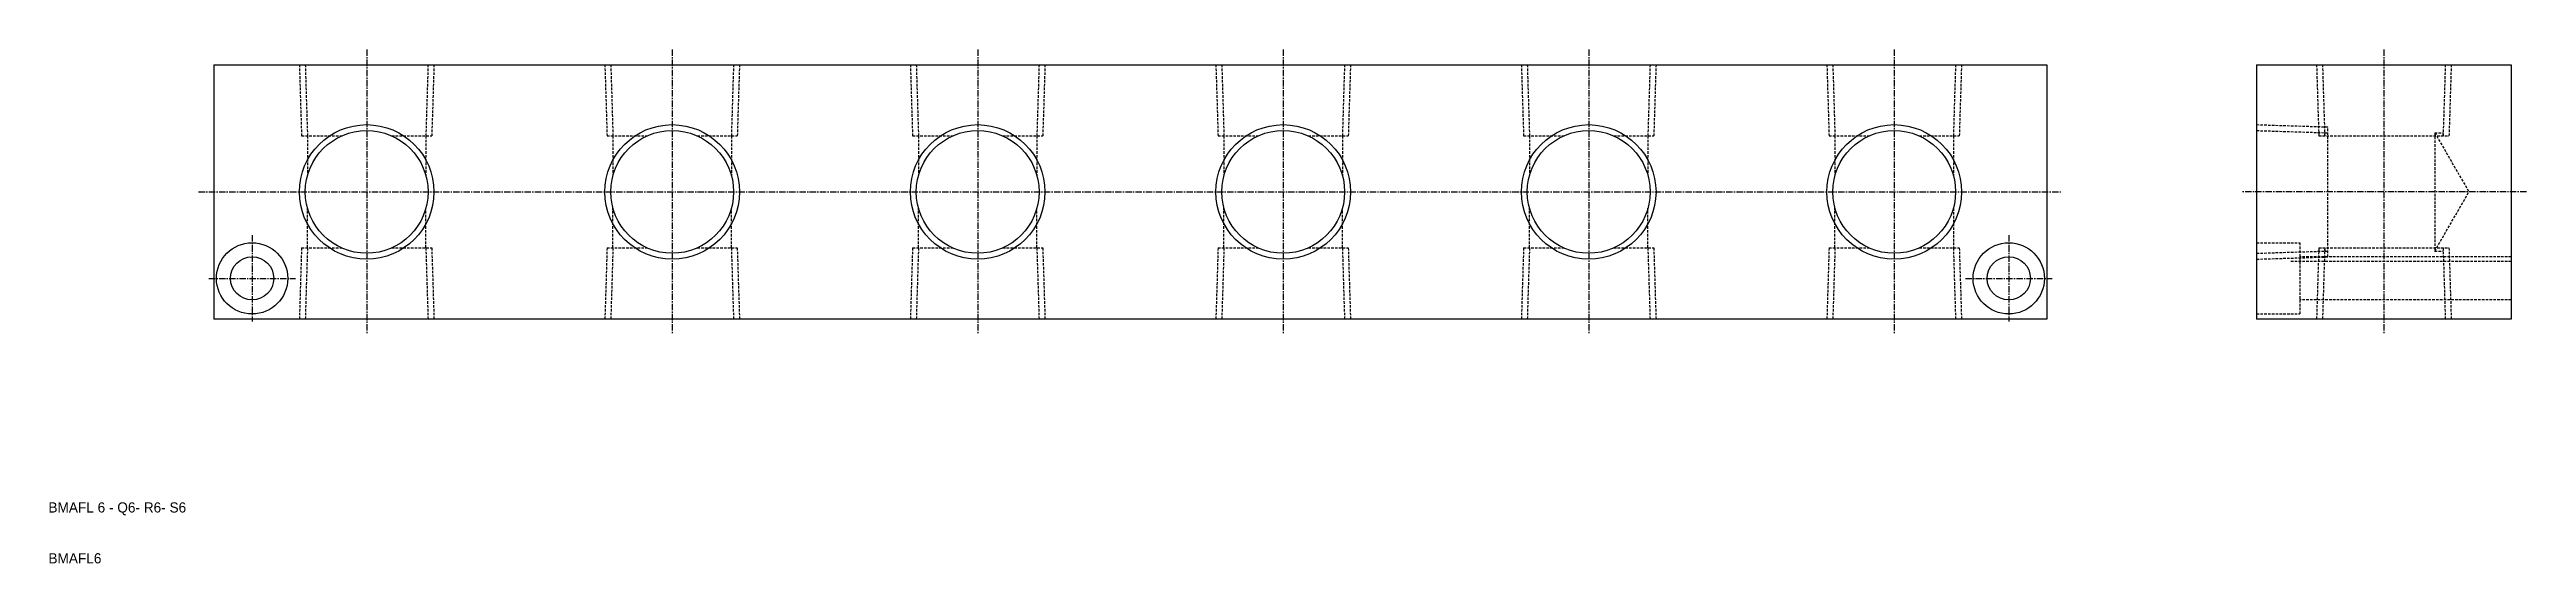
# Model space of a CAD drawing. Extents: x 1750 to 2237, y 331 to 432.
import ezdxf

# ---------------------------------------------------------------- set-up
doc = ezdxf.new("R2010")
doc.units = 0
doc.linetypes.add('CENTER', pattern=[2, 1.25, -0.25, 0.25, -0.25])
doc.linetypes.add('DASHED', pattern=[0.75, 0.5, -0.25])
doc.layers.get('0').update_dxf_attribs({"linetype": 'CONTINUOUS'})
doc.layers.add('CENTER', color=1, linetype='CENTER')

msp = doc.modelspace()

# ---------------------------------------------------------------- linework, layer by layer
at = {"color": 7, "linetype": 'CONTINUOUS'}
for p, q in [((1782.54, 429.15), (2142.54, 429.15)), ((1782.54, 429.15), (1782.54, 379.15)), ((2142.54, 429.15), (2142.54, 379.15)), ((2183.71, 429.15), (2183.71, 379.15)), ((2183.71, 429.15), (2233.71, 429.15)), ((2233.71, 429.15), (2233.71, 379.15)), ((2142.54, 379.15), (1782.54, 379.15)), ((2233.71, 379.15), (2183.71, 379.15))]:
    msp.add_line(p, q, dxfattribs=at)
at = {"color": 3, "linetype": 'DASHED'}
for p, q in [((1799.32, 429.15), (1799.75, 415.15)), ((1800.48, 429.15), (1800.91, 415.15)), ((1824.59, 429.15), (1824.16, 415.15)), ((1825.76, 429.15), (1825.32, 415.15)), ((1859.32, 429.15), (1859.75, 415.15)), ((1860.48, 429.15), (1860.91, 415.15)), ((1884.59, 429.15), (1884.16, 415.15)), ((1885.76, 429.15), (1885.32, 415.15)), ((1919.32, 429.15), (1919.75, 415.15)), ((1920.48, 429.15), (1920.91, 415.15)), ((1944.59, 429.15), (1944.16, 415.15)), ((1945.76, 429.15), (1945.32, 415.15)), ((1979.32, 429.15), (1979.75, 415.15)), ((1980.48, 429.15), (1980.91, 415.15)), ((2004.59, 429.15), (2004.16, 415.15)), ((2005.76, 429.15), (2005.32, 415.15)), ((2039.32, 429.15), (2039.75, 415.15)), ((2040.48, 429.15), (2040.91, 415.15)), ((2064.59, 429.15), (2064.16, 415.15)), ((2065.76, 429.15), (2065.32, 415.15)), ((2099.32, 429.15), (2099.75, 415.15)), ((2100.48, 429.15), (2100.91, 415.15)), ((2124.59, 429.15), (2124.16, 415.15)), ((2125.76, 429.15), (2125.32, 415.15)), ((2195.49, 429.15), (2195.93, 415.15)), ((2196.66, 429.15), (2197.09, 415.15)), ((2220.77, 429.15), (2220.34, 415.15)), ((2221.94, 429.15), (2221.5, 415.15)), ((1799.75, 415.15), (1807.6, 415.15)), ((1800.91, 415.15), (1800.91, 407.37)), ((1817.48, 415.15), (1825.32, 415.15)), ((1824.16, 415.15), (1824.16, 407.37)), ((1859.75, 415.15), (1867.6, 415.15)), ((1860.91, 415.15), (1860.91, 407.37)), ((1877.48, 415.15), (1885.32, 415.15)), ((1884.16, 415.15), (1884.16, 407.37)), ((1919.75, 415.15), (1927.6, 415.15)), ((1920.91, 415.15), (1920.91, 407.37)), ((1937.48, 415.15), (1945.32, 415.15)), ((1944.16, 415.15), (1944.16, 407.37)), ((1979.75, 415.15), (1987.6, 415.15)), ((1980.91, 415.15), (1980.91, 407.37)), ((1997.48, 415.15), (2005.32, 415.15)), ((2004.16, 415.15), (2004.16, 407.37)), ((2039.75, 415.15), (2047.6, 415.15)), ((2040.91, 415.15), (2040.91, 407.37)), ((2057.48, 415.15), (2065.32, 415.15)), ((2064.16, 415.15), (2064.16, 407.37)), ((2099.75, 415.15), (2107.6, 415.15)), ((2100.91, 415.15), (2100.91, 407.37)), ((2117.48, 415.15), (2125.32, 415.15)), ((2124.16, 415.15), (2124.16, 407.37)), ((2183.71, 417.37), (2197.71, 416.93)), ((2183.71, 416.21), (2197.71, 415.77)), ((2195.93, 415.15), (2221.5, 415.15)), ((2197.09, 415.77), (2197.71, 415.77)), ((2197.09, 415.15), (2197.09, 415.77)), ((2197.71, 391.36), (2197.71, 416.93)), ((2218.71, 415.77), (2218.71, 392.53)), ((2218.71, 415.77), (2225.42, 404.15)), ((2218.71, 415.77), (2220.34, 415.77)), ((2220.34, 415.15), (2220.34, 415.77)), ((2218.71, 392.53), (2225.42, 404.15)), ((1800.91, 393.15), (1800.91, 400.93)), ((1824.16, 393.15), (1824.16, 400.93)), ((1860.91, 393.15), (1860.91, 400.93)), ((1884.16, 393.15), (1884.16, 400.93)), ((1920.91, 393.15), (1920.91, 400.93)), ((1944.16, 393.15), (1944.16, 400.93)), ((1980.91, 393.15), (1980.91, 400.93)), ((2004.16, 393.15), (2004.16, 400.93)), ((2040.91, 393.15), (2040.91, 400.93)), ((2064.16, 393.15), (2064.16, 400.93)), ((2100.91, 393.15), (2100.91, 400.93)), ((2124.16, 400.93), (2124.16, 393.15)), ((2183.71, 394.15), (2192.21, 394.15)), ((2192.21, 394.15), (2192.21, 380.15)), ((1799.75, 393.15), (1799.32, 379.15)), ((1799.75, 393.15), (1807.6, 393.15)), ((1800.91, 393.15), (1800.48, 379.15)), ((1817.48, 393.15), (1825.32, 393.15)), ((1824.16, 393.15), (1824.59, 379.15)), ((1825.32, 393.15), (1825.76, 379.15)), ((1859.75, 393.15), (1859.32, 379.15)), ((1859.75, 393.15), (1867.6, 393.15)), ((1860.91, 393.15), (1860.48, 379.15)), ((1877.48, 393.15), (1885.32, 393.15)), ((1884.16, 393.15), (1884.59, 379.15)), ((1885.32, 393.15), (1885.76, 379.15)), ((1919.75, 393.15), (1919.32, 379.15)), ((1919.75, 393.15), (1927.6, 393.15)), ((1920.91, 393.15), (1920.48, 379.15)), ((1937.48, 393.15), (1945.32, 393.15)), ((1944.16, 393.15), (1944.59, 379.15)), ((1945.32, 393.15), (1945.76, 379.15)), ((1979.75, 393.15), (1979.32, 379.15)), ((1979.75, 393.15), (1987.6, 393.15)), ((1980.91, 393.15), (1980.48, 379.15)), ((1997.48, 393.15), (2005.32, 393.15)), ((2004.16, 393.15), (2004.59, 379.15)), ((2005.32, 393.15), (2005.76, 379.15)), ((2039.75, 393.15), (2039.32, 379.15)), ((2039.75, 393.15), (2047.6, 393.15)), ((2040.91, 393.15), (2040.48, 379.15)), ((2057.48, 393.15), (2065.32, 393.15)), ((2064.16, 393.15), (2064.59, 379.15)), ((2065.32, 393.15), (2065.76, 379.15)), ((2099.75, 393.15), (2099.32, 379.15)), ((2099.75, 393.15), (2107.6, 393.15)), ((2100.91, 393.15), (2100.48, 379.15)), ((2117.48, 393.15), (2125.32, 393.15)), ((2124.16, 393.15), (2124.59, 379.15)), ((2125.32, 393.15), (2125.76, 379.15)), ((2183.71, 392.09), (2197.71, 392.53)), ((2183.71, 390.93), (2197.71, 391.36)), ((2233.71, 390.45), (2190.21, 390.45)), ((2233.71, 391.4), (2192.21, 391.4)), ((2195.93, 393.15), (2195.49, 379.15)), ((2195.93, 393.15), (2221.5, 393.15)), ((2197.09, 393.15), (2196.66, 379.15)), ((2197.09, 393.15), (2197.09, 392.53)), ((2197.09, 392.53), (2197.71, 392.53)), ((2218.71, 392.53), (2220.34, 392.53)), ((2220.34, 393.15), (2220.77, 379.15)), ((2220.34, 393.15), (2220.34, 392.53)), ((2221.5, 393.15), (2221.94, 379.15)), ((2183.71, 380.15), (2192.21, 380.15)), ((2233.71, 382.9), (2192.21, 382.9))]:
    msp.add_line(p, q, dxfattribs=at)
at = {"color": 3}
for centre in [(1812.54, 404.15), (1872.54, 404.15), (1932.54, 404.15), (1992.54, 404.15), (2052.54, 404.15), (2112.54, 404.15)]:
    msp.add_circle(centre, 13.22, dxfattribs=at)
at = {"color": 7, "linetype": 'CONTINUOUS'}
for centre, radius in [((1812.54, 404.15), 12.06), ((1872.54, 404.15), 12.06), ((1932.54, 404.15), 12.06), ((1992.54, 404.15), 12.06), ((2052.54, 404.15), 12.06), ((2112.54, 404.15), 12.06), ((1790.04, 387.15), 7), ((2135.04, 387.15), 7), ((1790.04, 387.15), 4.25), ((2135.04, 387.15), 4.25)]:
    msp.add_circle(centre, radius, dxfattribs=at)
at = {"layer": 'CENTER', "color": 1, "linetype": 'CENTER'}
for p, q in [((1812.54, 432.15), (1812.54, 376.15)), ((1872.54, 432.15), (1872.54, 376.15)), ((1872.54, 432.15), (1872.54, 376.15)), ((1932.54, 432.15), (1932.54, 376.15)), ((1992.54, 432.15), (1992.54, 376.15)), ((2052.54, 432.15), (2052.54, 376.15)), ((2052.54, 432.15), (2052.54, 376.15)), ((2112.54, 432.15), (2112.54, 376.15)), ((2208.71, 432.15), (2208.71, 376.15)), ((1779.54, 404.15), (2145.54, 404.15)), ((2236.71, 404.15), (2180.71, 404.15)), ((1790.04, 395.65), (1790.04, 378.65)), ((2135.04, 395.65), (2135.04, 378.65)), ((1781.54, 387.15), (1798.54, 387.15)), ((2126.54, 387.15), (2143.54, 387.15))]:
    msp.add_line(p, q, dxfattribs=at)

# ---------------------------------------------------------------- texts
at = {"color": 7, "linetype": 'CONTINUOUS'}
for s, p in [('BMAFL 6 - Q6- R6- S6', (1750.04, 341.12)), ('BMAFL6', (1750.04, 331.12))]:
    msp.add_text(s, height=2, dxfattribs=at).set_placement(p)

doc.saveas('drawing.dxf')
